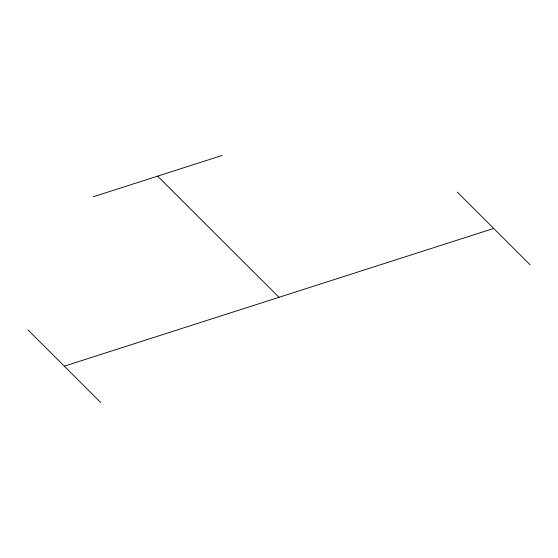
<?xml version="1.0" encoding="UTF-8"?>
<svg xmlns="http://www.w3.org/2000/svg" width="558" height="558" viewBox="0 0 558 558"><rect width="100%" height="100%" fill="white"/><g stroke="black" fill="none" stroke-linecap="round" stroke-linejoin="round"><path stroke-width="0.84" d="M93.235 196.8L222.049 155.48M64.309 366.167L493.69 228.445M457.288 192.098L530.1 264.799M157.642 176.14L279 297.309M27.9 329.82L100.712 402.52"/></g></svg>
